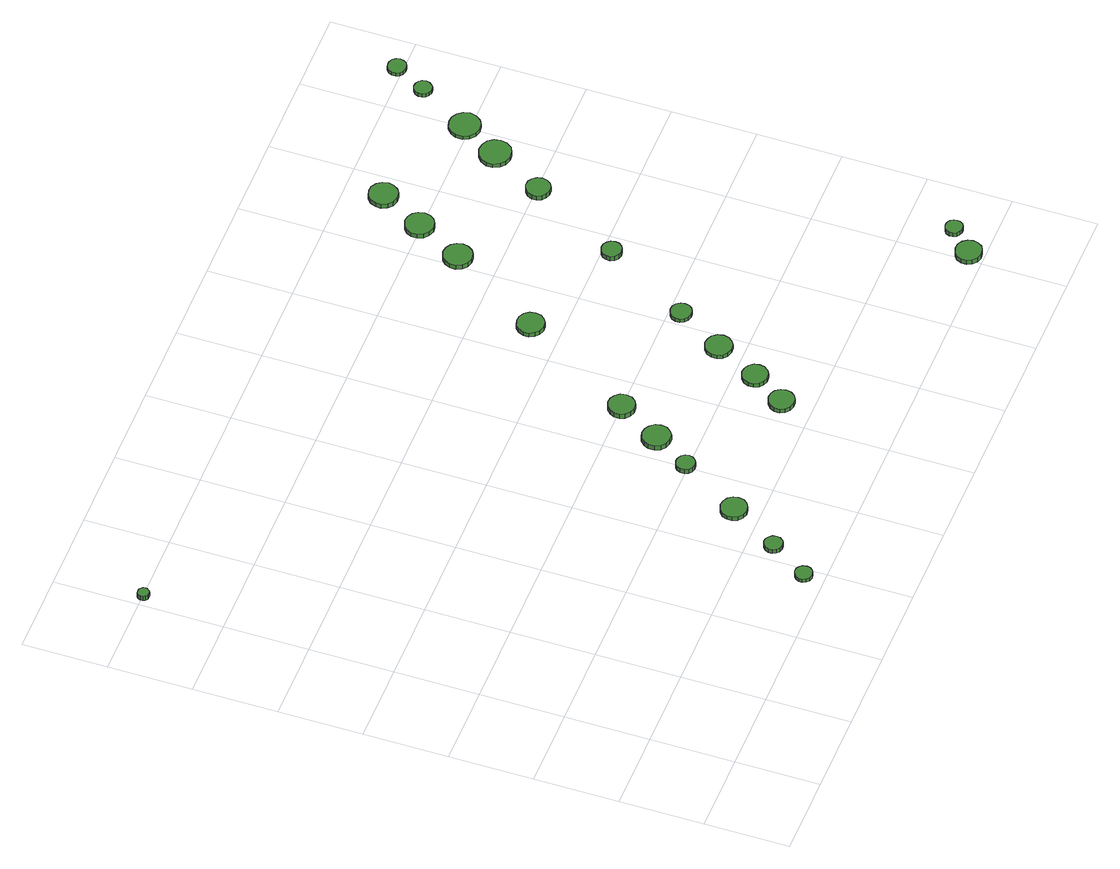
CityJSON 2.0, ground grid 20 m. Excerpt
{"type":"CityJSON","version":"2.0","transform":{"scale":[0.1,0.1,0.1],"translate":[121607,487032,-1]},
"CityObjects":{
"tree1":{"type":"SolitaryVegetationObject","attributes":{"function":"something"},"geometry":[{"type":"MultiSurface","lod":"1","boundaries":[[[0,1,2,3,4,5,6,7,8,9,10,11,12,13,14]],[[15,16,17,18,19,20,21,22,23,24,25,26,27,28,29]],[[0,29,28,1]],[[1,28,27,2]],[[2,27,26,3]],[[3,26,25,4]],[[4,25,24,5]],[[5,24,23,6]],[[6,23,22,7]],[[7,22,21,8]],[[8,21,20,9]],[[9,20,19,10]],[[10,19,18,11]],[[11,18,17,12]],[[12,17,16,13]],[[13,16,15,14]],[[14,15,29,0]]]}]},
"tree2":{"type":"SolitaryVegetationObject","attributes":{"function":"something"},"geometry":[{"type":"MultiSurface","lod":"1","boundaries":[[[30,31,32,33,34,35,36,37,38,39,40,41,42,43,44]],[[45,46,47,48,49,50,51,52,53,54,55,56,57,58,59]],[[30,59,58,31]],[[31,58,57,32]],[[32,57,56,33]],[[33,56,55,34]],[[34,55,54,35]],[[35,54,53,36]],[[36,53,52,37]],[[37,52,51,38]],[[38,51,50,39]],[[39,50,49,40]],[[40,49,48,41]],[[41,48,47,42]],[[42,47,46,43]],[[43,46,45,44]],[[44,45,59,30]]]}]},
"tree3":{"type":"SolitaryVegetationObject","attributes":{"function":"something"},"geometry":[{"type":"MultiSurface","lod":"1","boundaries":[[[60,61,62,63,64,65,66,67,68,69,70,71,72,73,74]],[[75,76,77,78,79,80,81,82,83,84,85,86,87,88,89]],[[60,89,88,61]],[[61,88,87,62]],[[62,87,86,63]],[[63,86,85,64]],[[64,85,84,65]],[[65,84,83,66]],[[66,83,82,67]],[[67,82,81,68]],[[68,81,80,69]],[[69,80,79,70]],[[70,79,78,71]],[[71,78,77,72]],[[72,77,76,73]],[[73,76,75,74]],[[74,75,89,60]]]}]},
"tree4":{"type":"SolitaryVegetationObject","attributes":{"function":"something"},"geometry":[{"type":"MultiSurface","lod":"1","boundaries":[[[90,91,92,93,94,95,96,97,98,99,100,101,102,103,104]],[[105,106,107,108,109,110,111,112,113,114,115,116,117,118,119]],[[90,119,118,91]],[[91,118,117,92]],[[92,117,116,93]],[[93,116,115,94]],[[94,115,114,95]],[[95,114,113,96]],[[96,113,112,97]],[[97,112,111,98]],[[98,111,110,99]],[[99,110,109,100]],[[100,109,108,101]],[[101,108,107,102]],[[102,107,106,103]],[[103,106,105,104]],[[104,105,119,90]]]}]},
"tree5":{"type":"SolitaryVegetationObject","attributes":{"function":"something"},"geometry":[{"type":"MultiSurface","lod":"1","boundaries":[[[120,121,122,123,124,125,126,127,128,129,130,131,132,133,134]],[[135,136,137,138,139,140,141,142,143,144,145,146,147,148,149]],[[120,149,148,121]],[[121,148,147,122]],[[122,147,146,123]],[[123,146,145,124]],[[124,145,144,125]],[[125,144,143,126]],[[126,143,142,127]],[[127,142,141,128]],[[128,141,140,129]],[[129,140,139,130]],[[130,139,138,131]],[[131,138,137,132]],[[132,137,136,133]],[[133,136,135,134]],[[134,135,149,120]]]}]},
"tree6":{"type":"SolitaryVegetationObject","attributes":{"function":"something"},"geometry":[{"type":"MultiSurface","lod":"1","boundaries":[[[150,151,152,153,154,155,156,157,158,159,160,161,162,163,164]],[[165,166,167,168,169,170,171,172,173,174,175,176,177,178,179]],[[150,179,178,151]],[[151,178,177,152]],[[152,177,176,153]],[[153,176,175,154]],[[154,175,174,155]],[[155,174,173,156]],[[156,173,172,157]],[[157,172,171,158]],[[158,171,170,159]],[[159,170,169,160]],[[160,169,168,161]],[[161,168,167,162]],[[162,167,166,163]],[[163,166,165,164]],[[164,165,179,150]]]}]},
"tree7":{"type":"SolitaryVegetationObject","attributes":{"function":"something"},"geometry":[{"type":"MultiSurface","lod":"1","boundaries":[[[180,181,182,183,184,185,186,187,188,189,190,191,192,193,194]],[[195,196,197,198,199,200,201,202,203,204,205,206,207,208,209]],[[180,209,208,181]],[[181,208,207,182]],[[182,207,206,183]],[[183,206,205,184]],[[184,205,204,185]],[[185,204,203,186]],[[186,203,202,187]],[[187,202,201,188]],[[188,201,200,189]],[[189,200,199,190]],[[190,199,198,191]],[[191,198,197,192]],[[192,197,196,193]],[[193,196,195,194]],[[194,195,209,180]]]}]},
"tree8":{"type":"SolitaryVegetationObject","attributes":{"function":"something"},"geometry":[{"type":"MultiSurface","lod":"1","boundaries":[[[210,211,212,213,214,215,216,217,218,219,220,221,222,223,224]],[[225,226,227,228,229,230,231,232,233,234,235,236,237,238,239]],[[210,239,238,211]],[[211,238,237,212]],[[212,237,236,213]],[[213,236,235,214]],[[214,235,234,215]],[[215,234,233,216]],[[216,233,232,217]],[[217,232,231,218]],[[218,231,230,219]],[[219,230,229,220]],[[220,229,228,221]],[[221,228,227,222]],[[222,227,226,223]],[[223,226,225,224]],[[224,225,239,210]]]}]},
"tree9":{"type":"SolitaryVegetationObject","attributes":{"function":"something"},"geometry":[{"type":"MultiSurface","lod":"1","boundaries":[[[240,241,242,243,244,245,246,247,248,249,250,251,252,253,254]],[[255,256,257,258,259,260,261,262,263,264,265,266,267,268,269]],[[240,269,268,241]],[[241,268,267,242]],[[242,267,266,243]],[[243,266,265,244]],[[244,265,264,245]],[[245,264,263,246]],[[246,263,262,247]],[[247,262,261,248]],[[248,261,260,249]],[[249,260,259,250]],[[250,259,258,251]],[[251,258,257,252]],[[252,257,256,253]],[[253,256,255,254]],[[254,255,269,240]]]}]},
"tree10":{"type":"SolitaryVegetationObject","attributes":{"function":"something"},"geometry":[{"type":"MultiSurface","lod":"1","boundaries":[[[270,271,272,273,274,275,276,277,278,279,280,281,282,283,284]],[[285,286,287,288,289,290,291,292,293,294,295,296,297,298,299]],[[270,299,298,271]],[[271,298,297,272]],[[272,297,296,273]],[[273,296,295,274]],[[274,295,294,275]],[[275,294,293,276]],[[276,293,292,277]],[[277,292,291,278]],[[278,291,290,279]],[[279,290,289,280]],[[280,289,288,281]],[[281,288,287,282]],[[282,287,286,283]],[[283,286,285,284]],[[284,285,299,270]]]}]},
"tree11":{"type":"SolitaryVegetationObject","attributes":{"function":"something"},"geometry":[{"type":"MultiSurface","lod":"1","boundaries":[[[300,301,302,303,304,305,306,307,308,309,310,311,312,313,314]],[[315,316,317,318,319,320,321,322,323,324,325,326,327,328,329]],[[300,329,328,301]],[[301,328,327,302]],[[302,327,326,303]],[[303,326,325,304]],[[304,325,324,305]],[[305,324,323,306]],[[306,323,322,307]],[[307,322,321,308]],[[308,321,320,309]],[[309,320,319,310]],[[310,319,318,311]],[[311,318,317,312]],[[312,317,316,313]],[[313,316,315,314]],[[314,315,329,300]]]}]},
"tree12":{"type":"SolitaryVegetationObject","attributes":{"function":"something"},"geometry":[{"type":"MultiSurface","lod":"1","boundaries":[[[330,331,332,333,334,335,336,337,338,339,340,341,342,343,344]],[[345,346,347,348,349,350,351,352,353,354,355,356,357,358,359]],[[330,359,358,331]],[[331,358,357,332]],[[332,357,356,333]],[[333,356,355,334]],[[334,355,354,335]],[[335,354,353,336]],[[336,353,352,337]],[[337,352,351,338]],[[338,351,350,339]],[[339,350,349,340]],[[340,349,348,341]],[[341,348,347,342]],[[342,347,346,343]],[[343,346,345,344]],[[344,345,359,330]]]}]},
"tree13":{"type":"SolitaryVegetationObject","attributes":{"function":"something"},"geometry":[{"type":"MultiSurface","lod":"1","boundaries":[[[360,361,362,363,364,365,366,367,368,369,370,371,372,373,374]],[[375,376,377,378,379,380,381,382,383,384,385,386,387,388,389]],[[360,389,388,361]],[[361,388,387,362]],[[362,387,386,363]],[[363,386,385,364]],[[364,385,384,365]],[[365,384,383,366]],[[366,383,382,367]],[[367,382,381,368]],[[368,381,380,369]],[[369,380,379,370]],[[370,379,378,371]],[[371,378,377,372]],[[372,377,376,373]],[[373,376,375,374]],[[374,375,389,360]]]}]},
"tree14":{"type":"SolitaryVegetationObject","attributes":{"function":"something"},"geometry":[{"type":"MultiSurface","lod":"1","boundaries":[[[390,391,392,393,394,395,396,397,398,399,400,401,402,403,404]],[[405,406,407,408,409,410,411,412,413,414,415,416,417,418,419]],[[390,419,418,391]],[[391,418,417,392]],[[392,417,416,393]],[[393,416,415,394]],[[394,415,414,395]],[[395,414,413,396]],[[396,413,412,397]],[[397,412,411,398]],[[398,411,410,399]],[[399,410,409,400]],[[400,409,408,401]],[[401,408,407,402]],[[402,407,406,403]],[[403,406,405,404]],[[404,405,419,390]]]}]},
"tree15":{"type":"SolitaryVegetationObject","attributes":{"function":"something"},"geometry":[{"type":"MultiSurface","lod":"1","boundaries":[[[420,421,422,423,424,425,426,427,428,429,430,431,432,433,434]],[[435,436,437,438,439,440,441,442,443,444,445,446,447,448,449]],[[420,449,448,421]],[[421,448,447,422]],[[422,447,446,423]],[[423,446,445,424]],[[424,445,444,425]],[[425,444,443,426]],[[426,443,442,427]],[[427,442,441,428]],[[428,441,440,429]],[[429,440,439,430]],[[430,439,438,431]],[[431,438,437,432]],[[432,437,436,433]],[[433,436,435,434]],[[434,435,449,420]]]}]},
"tree16":{"type":"SolitaryVegetationObject","attributes":{"function":"something"},"geometry":[{"type":"MultiSurface","lod":"1","boundaries":[[[450,451,452,453,454,455,456,457,458,459,460,461,462,463,464]],[[465,466,467,468,469,470,471,472,473,474,475,476,477,478,479]],[[450,479,478,451]],[[451,478,477,452]],[[452,477,476,453]],[[453,476,475,454]],[[454,475,474,455]],[[455,474,473,456]],[[456,473,472,457]],[[457,472,471,458]],[[458,471,470,459]],[[459,470,469,460]],[[460,469,468,461]],[[461,468,467,462]],[[462,467,466,463]],[[463,466,465,464]],[[464,465,479,450]]]}]},
"tree17":{"type":"SolitaryVegetationObject","attributes":{"function":"something"},"geometry":[{"type":"MultiSurface","lod":"1","boundaries":[[[480,481,482,483,484,485,486,487,488,489,490,491,492,493,494]],[[495,496,497,498,499,500,501,502,503,504,505,506,507,508,509]],[[480,509,508,481]],[[481,508,507,482]],[[482,507,506,483]],[[483,506,505,484]],[[484,505,504,485]],[[485,504,503,486]],[[486,503,502,487]],[[487,502,501,488]],[[488,501,500,489]],[[489,500,499,490]],[[490,499,498,491]],[[491,498,497,492]],[[492,497,496,493]],[[493,496,495,494]],[[494,495,509,480]]]}]},
"tree18":{"type":"SolitaryVegetationObject","attributes":{"function":"something"},"geometry":[{"type":"MultiSurface","lod":"1","boundaries":[[[510,511,512,513,514,515,516,517,518,519,520,521,522,523,524]],[[525,526,527,528,529,530,531,532,533,534,535,536,537,538,539]],[[510,539,538,511]],[[511,538,537,512]],[[512,537,536,513]],[[513,536,535,514]],[[514,535,534,515]],[[515,534,533,516]],[[516,533,532,517]],[[517,532,531,518]],[[518,531,530,519]],[[519,530,529,520]],[[520,529,528,521]],[[521,528,527,522]],[[522,527,526,523]],[[523,526,525,524]],[[524,525,539,510]]]}]},
"tree19":{"type":"SolitaryVegetationObject","attributes":{"function":"something"},"geometry":[{"type":"MultiSurface","lod":"1","boundaries":[[[540,541,542,543,544,545,546,547,548,549,550,551,552,553,554]],[[555,556,557,558,559,560,561,562,563,564,565,566,567,568,569]],[[540,569,568,541]],[[541,568,567,542]],[[542,567,566,543]],[[543,566,565,544]],[[544,565,564,545]],[[545,564,563,546]],[[546,563,562,547]],[[547,562,561,548]],[[548,561,560,549]],[[549,560,559,550]],[[550,559,558,551]],[[551,558,557,552]],[[552,557,556,553]],[[553,556,555,554]],[[554,555,569,540]]]}]},
"tree20":{"type":"SolitaryVegetationObject","attributes":{"function":"something"},"geometry":[{"type":"MultiSurface","lod":"1","boundaries":[[[570,571,572,573,574,575,576,577,578,579,580,581,582,583,584]],[[585,586,587,588,589,590,591,592,593,594,595,596,597,598,599]],[[570,599,598,571]],[[571,598,597,572]],[[572,597,596,573]],[[573,596,595,574]],[[574,595,594,575]],[[575,594,593,576]],[[576,593,592,577]],[[577,592,591,578]],[[578,591,590,579]],[[579,590,589,580]],[[580,589,588,581]],[[581,588,587,582]],[[582,587,586,583]],[[583,586,585,584]],[[584,585,599,570]]]}]},
"tree21":{"type":"SolitaryVegetationObject","attributes":{"function":"something"},"geometry":[{"type":"MultiSurface","lod":"1","boundaries":[[[600,601,602,603,604,605,606,607,608,609,610,611,612,613,614]],[[615,616,617,618,619,620,621,622,623,624,625,626,627,628,629]],[[600,629,628,601]],[[601,628,627,602]],[[602,627,626,603]],[[603,626,625,604]],[[604,625,624,605]],[[605,624,623,606]],[[606,623,622,607]],[[607,622,621,608]],[[608,621,620,609]],[[609,620,619,610]],[[610,619,618,611]],[[611,618,617,612]],[[612,617,616,613]],[[613,616,615,614]],[[614,615,629,600]]]}]},
"tree22":{"type":"SolitaryVegetationObject","attributes":{"function":"something"},"geometry":[{"type":"MultiSurface","lod":"1","boundaries":[[[630,631,632,633,634,635,636,637,638,639,640,641,642,643,644]],[[645,646,647,648,649,650,651,652,653,654,655,656,657,658,659]],[[630,659,658,631]],[[631,658,657,632]],[[632,657,656,633]],[[633,656,655,634]],[[634,655,654,635]],[[635,654,653,636]],[[636,653,652,637]],[[637,652,651,638]],[[638,651,650,639]],[[639,650,649,640]],[[640,649,648,641]],[[641,648,647,642]],[[642,647,646,643]],[[643,646,645,644]],[[644,645,659,630]]]}]},
"tree23":{"type":"SolitaryVegetationObject","attributes":{"function":"something"},"geometry":[{"type":"MultiSurface","lod":"1","boundaries":[[[660,661,662,663,664,665,666,667,668,669,670,671,672,673,674]],[[675,676,677,678,679,680,681,682,683,684,685,686,687,688,689]],[[660,689,688,661]],[[661,688,687,662]],[[662,687,686,663]],[[663,686,685,664]],[[664,685,684,665]],[[665,684,683,666]],[[666,683,682,667]],[[667,682,681,668]],[[668,681,680,669]],[[669,680,679,670]],[[670,679,678,671]],[[671,678,677,672]],[[672,677,676,673]],[[673,676,675,674]],[[674,675,689,660]]]}]}
},
"vertices":[
[32,1395,30],[31,1400,30],[27,1405,30],[23,1408,30],[17,1408,30],[12,1407,30],[8,1403,30],[5,1398,30],[5,1392,30],[8,1387,30],[12,1383,30],[17,1382,30],[23,1382,30],[27,1385,30],[31,1390,30],[31,1390,17],[27,1385,17],[23,1382,17],[17,1382,17],[12,1383,17],[8,1387,17],[5,1392,17],[5,1398,17],[8,1403,17],[12,1407,17],[17,1408,17],[23,1408,17],[27,1405,17],[31,1400,17],[32,1395,17],
[602,49,16],[600,58,16],[595,65,16],[588,69,16],[579,70,16],[571,67,16],[565,61,16],[561,54,16],[561,45,16],[565,37,16],[571,31,16],[579,29,16],[588,30,16],[595,34,16],[600,41,16],[600,41,6],[595,34,6],[588,30,6],[579,29,6],[571,31,6],[565,37,6],[561,45,6],[561,54,6],[565,61,6],[571,67,6],[579,70,6],[588,69,6],[595,65,6],[600,58,6],[602,49,6],
[663,142,17],[662,151,17],[656,158,17],[649,163,17],[640,164,17],[631,161,17],[625,155,17],[621,147,17],[621,138,17],[625,130,17],[631,124,17],[640,121,17],[649,122,17],[656,126,17],[662,134,17],[662,134,6],[656,126,6],[649,122,6],[640,121,6],[631,124,6],[625,130,6],[621,138,6],[621,147,6],[625,155,6],[631,161,6],[640,164,6],[649,163,6],[656,158,6],[662,151,6],[663,142,6],
[745,261,17],[743,273,17],[735,284,17],[724,290,17],[711,292,17],[699,288,17],[689,279,17],[684,267,17],[684,255,17],[689,243,17],[699,234,17],[711,230,17],[724,232,17],[735,238,17],[743,248,17],[743,248,6],[735,238,6],[724,232,6],[711,230,6],[699,234,6],[689,243,6],[684,255,6],[684,267,6],[689,279,6],[699,288,6],[711,292,6],[724,290,6],[735,284,6],[743,273,6],[745,261,6],
[825,406,20],[823,415,20],[817,423,20],[809,427,20],[800,428,20],[791,425,20],[785,419,20],[781,411,20],[781,402,20],[785,393,20],[791,387,20],[800,384,20],[809,385,20],[817,390,20],[823,397,20],[823,397,7],[817,390,7],[809,385,7],[800,384,7],[791,387,7],[785,393,7],[781,402,7],[781,411,7],[785,419,7],[791,425,7],[800,428,7],[809,427,7],[817,423,7],[823,415,7],[825,406,7],
[891,495,19],[889,508,19],[880,519,19],[869,526,19],[855,528,19],[842,524,19],[831,514,19],[826,502,19],[826,488,19],[831,475,19],[842,466,19],[855,462,19],[869,463,19],[880,470,19],[889,481,19],[889,481,6],[880,470,6],[869,463,6],[855,462,6],[842,466,6],[831,475,6],[826,488,6],[826,502,6],[831,514,6],[842,524,6],[855,528,6],[869,526,6],[880,519,6],[889,508,6],[891,495,6],
[951,599,19],[949,612,19],[941,622,19],[930,629,19],[917,630,19],[905,626,19],[895,617,19],[890,605,19],[890,592,19],[895,581,19],[905,572,19],[917,568,19],[930,569,19],[941,576,19],[949,586,19],[949,586,6],[941,576,6],[930,569,6],[917,568,6],[905,572,6],[895,581,6],[890,592,6],[890,605,6],[895,617,6],[905,626,6],[917,630,6],[930,629,6],[941,622,6],[949,612,6],[951,599,6],
[1087,273,16],[1085,285,16],[1077,296,16],[1066,302,16],[1054,303,16],[1042,299,16],[1032,291,16],[1027,279,16],[1027,267,16],[1032,255,16],[1042,247,16],[1054,243,16],[1066,244,16],[1077,250,16],[1085,261,16],[1085,261,5],[1077,250,5],[1066,244,5],[1054,243,5],[1042,247,5],[1032,255,5],[1027,267,5],[1027,279,5],[1032,291,5],[1042,299,5],[1054,303,5],[1066,302,5],[1077,296,5],[1085,285,5],[1087,273,5],
[1139,354,16],[1137,366,16],[1129,376,16],[1119,382,16],[1106,384,16],[1094,380,16],[1085,372,16],[1080,360,16],[1080,348,16],[1085,336,16],[1094,328,16],[1106,324,16],[1119,326,16],[1129,332,16],[1137,342,16],[1137,342,5],[1129,332,5],[1119,326,5],[1106,324,5],[1094,328,5],[1085,336,5],[1080,348,5],[1080,360,5],[1085,372,5],[1094,380,5],[1106,384,5],[1119,382,5],[1129,376,5],[1137,366,5],[1139,354,5],
[1197,459,15],[1194,472,15],[1186,483,15],[1175,489,15],[1162,491,15],[1149,487,15],[1139,478,15],[1134,466,15],[1134,453,15],[1139,441,15],[1149,432,15],[1162,428,15],[1175,429,15],[1186,436,15],[1194,446,15],[1194,446,5],[1186,436,5],[1175,429,5],[1162,428,5],[1149,432,5],[1139,441,5],[1134,453,5],[1134,466,5],[1139,478,5],[1149,487,5],[1162,491,5],[1175,489,5],[1186,483,5],[1194,472,5],[1197,459,5],
[1113,870,22],[1111,883,22],[1103,894,22],[1091,901,22],[1078,902,22],[1065,898,22],[1056,889,22],[1050,877,22],[1050,864,22],[1056,852,22],[1065,843,22],[1078,839,22],[1091,840,22],[1103,847,22],[1111,857,22],[1111,857,10],[1103,847,10],[1091,840,10],[1078,839,10],[1065,843,10],[1056,852,10],[1050,864,10],[1050,877,10],[1056,889,10],[1065,898,10],[1078,902,10],[1091,901,10],[1103,894,10],[1111,883,10],[1113,870,10],
[1258,572,15],[1256,582,15],[1250,591,15],[1241,596,15],[1231,597,15],[1221,594,15],[1213,587,15],[1209,577,15],[1209,567,15],[1213,558,15],[1221,551,15],[1231,548,15],[1241,549,15],[1250,554,15],[1256,562,15],[1256,562,5],[1250,554,5],[1241,549,5],[1231,548,5],[1221,551,5],[1213,558,5],[1209,567,5],[1209,577,5],[1213,587,5],[1221,594,5],[1231,597,5],[1241,596,5],[1250,591,5],[1256,582,5],[1258,572,5],
[1253,1091,24],[1250,1105,24],[1242,1116,24],[1230,1123,24],[1216,1125,24],[1202,1120,24],[1192,1111,24],[1186,1098,24],[1186,1084,24],[1192,1071,24],[1202,1062,24],[1216,1057,24],[1230,1059,24],[1242,1066,24],[1250,1077,24],[1250,1077,12],[1242,1066,12],[1230,1059,12],[1216,1057,12],[1202,1062,12],[1192,1071,12],[1186,1084,12],[1186,1098,12],[1192,1111,12],[1202,1120,12],[1216,1125,12],[1230,1123,12],[1242,1116,12],[1250,1105,12],[1253,1091,12],
[1374,777,24],[1372,787,24],[1366,795,24],[1358,800,24],[1348,801,24],[1339,798,24],[1331,791,24],[1327,782,24],[1327,772,24],[1331,763,24],[1339,757,24],[1348,754,24],[1358,755,24],[1366,760,24],[1372,768,24],[1372,768,11],[1366,760,11],[1358,755,11],[1348,754,11],[1339,757,11],[1331,763,11],[1327,772,11],[1327,782,11],[1331,791,11],[1339,798,11],[1348,801,11],[1358,800,11],[1366,795,11],[1372,787,11],[1374,777,11],
[1646,36,23],[1643,48,23],[1636,58,23],[1625,65,23],[1612,66,23],[1600,62,23],[1590,54,23],[1585,42,23],[1585,29,23],[1590,18,23],[1600,9,23],[1612,5,23],[1625,7,23],[1636,13,23],[1643,23,23],[1643,23,10],[1636,13,10],[1625,7,10],[1612,5,10],[1600,9,10],[1590,18,10],[1585,29,10],[1585,42,10],[1590,54,10],[1600,62,10],[1612,66,10],[1625,65,10],[1636,58,10],[1643,48,10],[1646,36,10],
[1317,1204,19],[1314,1218,19],[1306,1229,19],[1294,1236,19],[1280,1238,19],[1266,1233,19],[1256,1224,19],[1250,1211,19],[1250,1197,19],[1256,1184,19],[1266,1175,19],[1280,1170,19],[1294,1172,19],[1306,1179,19],[1314,1190,19],[1314,1190,7],[1306,1179,7],[1294,1172,7],[1280,1170,7],[1266,1175,7],[1256,1184,7],[1250,1197,7],[1250,1211,7],[1256,1224,7],[1266,1233,7],[1280,1238,7],[1294,1236,7],[1306,1229,7],[1314,1218,7],[1317,1204,7],
[1693,91,21],[1692,99,21],[1687,106,21],[1680,110,21],[1671,111,21],[1664,108,21],[1657,103,21],[1654,95,21],[1654,87,21],[1657,79,21],[1664,74,21],[1671,71,21],[1680,72,21],[1687,76,21],[1692,83,21],[1692,83,9],[1687,76,9],[1680,72,9],[1671,71,9],[1664,74,9],[1657,79,9],[1654,87,9],[1654,95,9],[1657,103,9],[1664,108,9],[1671,111,9],[1680,110,9],[1687,106,9],[1692,99,9],[1693,91,9],
[1377,1310,17],[1374,1324,17],[1366,1335,17],[1354,1343,17],[1340,1344,17],[1326,1340,17],[1316,1330,17],[1310,1317,17],[1310,1303,17],[1316,1291,17],[1326,1281,17],[1340,1277,17],[1354,1278,17],[1366,1285,17],[1374,1297,17],[1374,1297,5],[1366,1285,5],[1354,1278,5],[1340,1277,5],[1326,1281,5],[1316,1291,5],[1310,1303,5],[1310,1317,5],[1316,1330,5],[1326,1340,5],[1340,1344,5],[1354,1343,5],[1366,1335,5],[1374,1324,5],[1377,1310,5],
[1500,994,24],[1497,1005,24],[1490,1015,24],[1480,1021,24],[1468,1022,24],[1457,1018,24],[1448,1010,24],[1443,999,24],[1443,988,24],[1448,977,24],[1457,969,24],[1468,965,24],[1480,966,24],[1490,972,24],[1497,982,24],[1497,982,12],[1490,972,12],[1480,966,12],[1468,965,12],[1457,969,12],[1448,977,12],[1443,988,12],[1443,999,12],[1448,1010,12],[1457,1018,12],[1468,1022,12],[1480,1021,12],[1490,1015,12],[1497,1005,12],[1500,994,12],
[1582,1121,17],[1579,1136,17],[1570,1149,17],[1556,1156,17],[1541,1158,17],[1526,1153,17],[1515,1143,17],[1508,1129,17],[1508,1113,17],[1515,1099,17],[1526,1089,17],[1541,1084,17],[1556,1086,17],[1570,1093,17],[1579,1106,17],[1579,1106,6],[1570,1093,6],[1556,1086,6],[1541,1084,6],[1526,1089,6],[1515,1099,6],[1508,1113,6],[1508,1129,6],[1515,1143,6],[1526,1153,6],[1541,1158,6],[1556,1156,6],[1570,1149,6],[1579,1136,6],[1582,1121,6],
[1639,1213,15],[1635,1228,15],[1626,1240,15],[1613,1248,15],[1598,1249,15],[1584,1245,15],[1572,1234,15],[1566,1221,15],[1566,1205,15],[1572,1192,15],[1584,1181,15],[1598,1177,15],[1613,1178,15],[1626,1186,15],[1635,1198,15],[1635,1198,6],[1626,1186,6],[1613,1178,6],[1598,1177,6],[1584,1181,6],[1572,1192,6],[1566,1205,6],[1566,1221,6],[1572,1234,6],[1584,1245,6],[1598,1249,6],[1613,1248,6],[1626,1240,6],[1635,1228,6],[1639,1213,6],
[1696,1337,16],[1694,1346,16],[1689,1353,16],[1682,1357,16],[1673,1358,16],[1665,1355,16],[1658,1349,16],[1655,1341,16],[1655,1333,16],[1658,1325,16],[1665,1319,16],[1673,1316,16],[1682,1317,16],[1689,1322,16],[1694,1329,16],[1694,1329,6],[1689,1322,6],[1682,1317,6],[1673,1316,6],[1665,1319,6],[1658,1325,6],[1655,1333,6],[1655,1341,6],[1658,1349,6],[1665,1355,6],[1673,1358,6],[1682,1357,6],[1689,1353,6],[1694,1346,6],[1696,1337,6],
[1739,1414,16],[1737,1422,16],[1732,1430,16],[1724,1434,16],[1715,1435,16],[1706,1433,16],[1699,1426,16],[1696,1418,16],[1696,1409,16],[1699,1401,16],[1706,1395,16],[1715,1392,16],[1724,1393,16],[1732,1397,16],[1737,1405,16],[1737,1405,6],[1732,1397,6],[1724,1393,6],[1715,1392,6],[1706,1395,6],[1699,1401,6],[1696,1409,6],[1696,1418,6],[1699,1426,6],[1706,1433,6],[1715,1435,6],[1724,1434,6],[1732,1430,6],[1737,1422,6],[1739,1414,6]
]}
